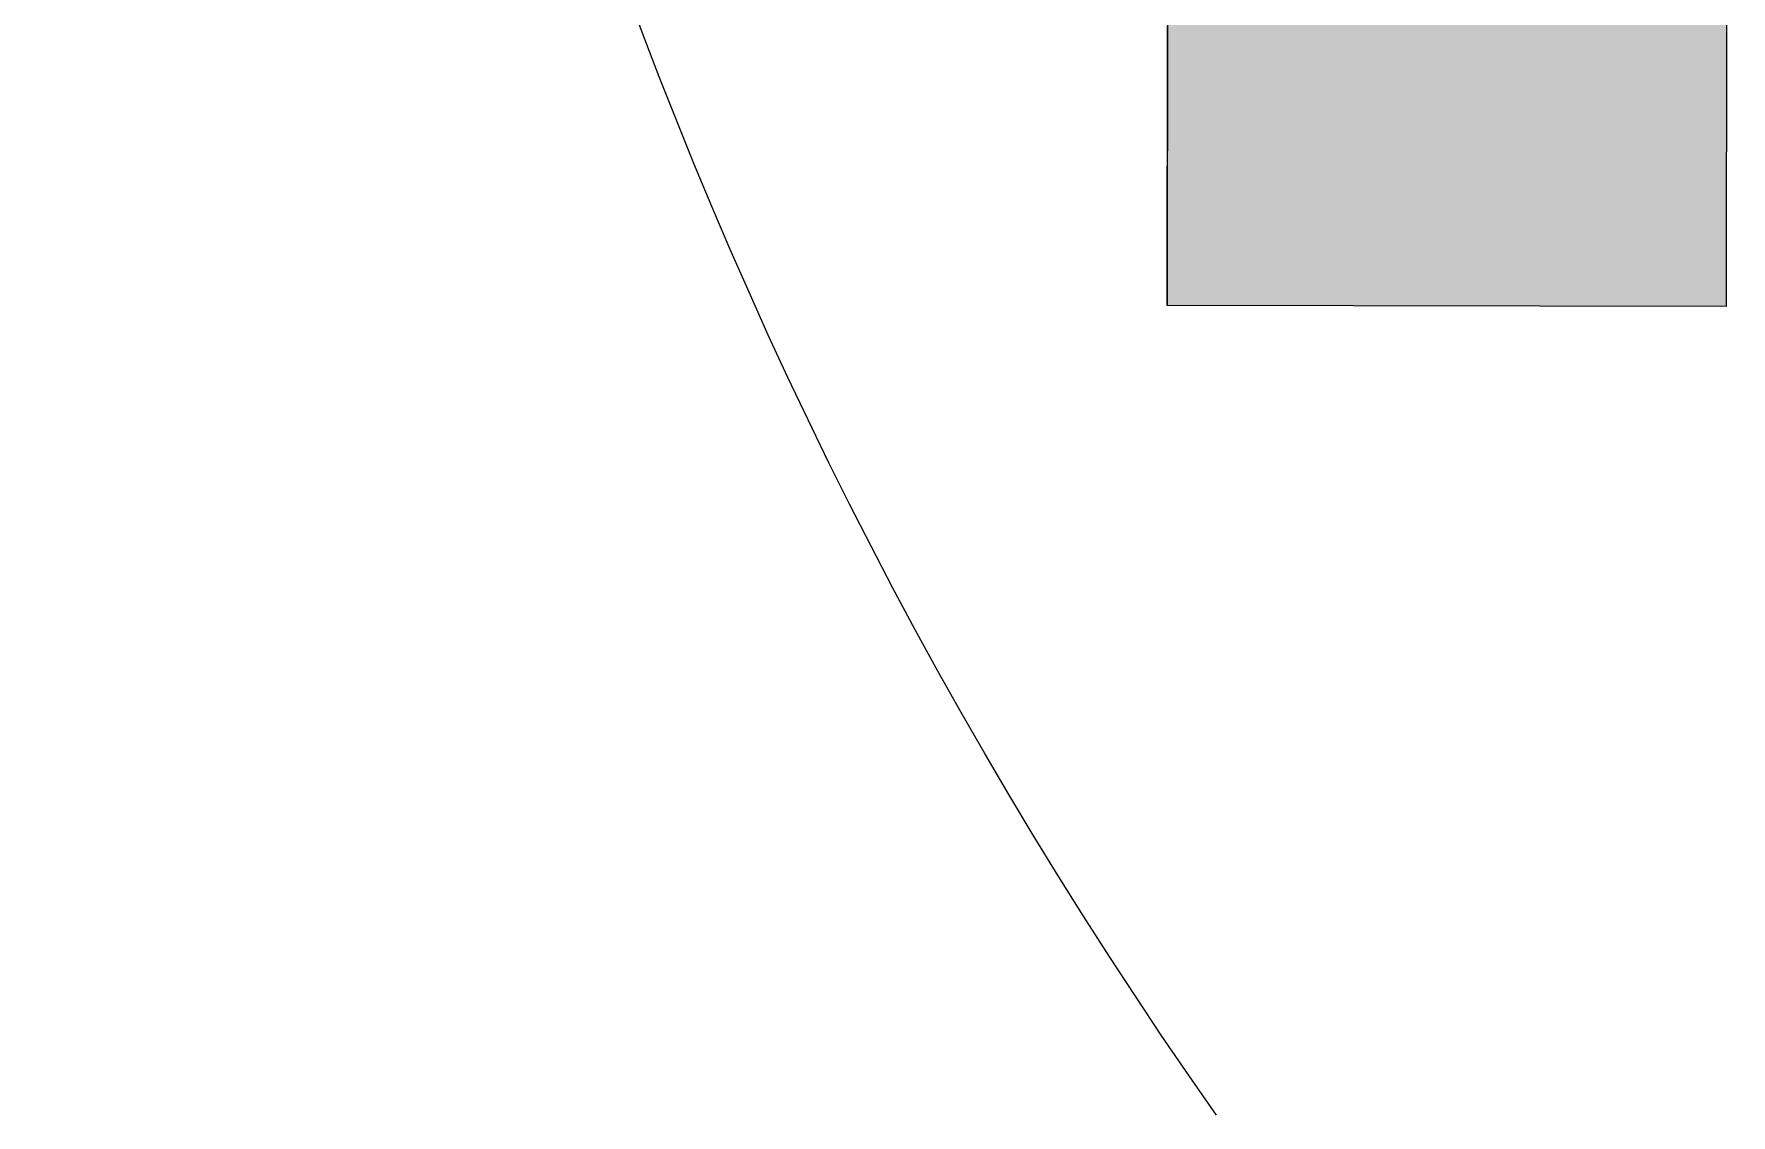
# Model space of a CAD drawing. Extents: x 9 to 378, y 7 to 556.
# Drawn here: x 217.16 to 226.38, y 270.98 to 276.86 of the extents above; entities that cross this region are included whole.
import ezdxf

# ---------------------------------------------------------------- set-up
doc = ezdxf.new("R2010")
doc.units = 0
doc.header["$MEASUREMENT"] = 0
doc.layers.get('0').update_dxf_attribs({"linetype": 'CONTINUOUS'})
doc.layers.add('FURNITURE', color=144, linetype='CONTINUOUS')
doc.layers.add('FURNTIURE', color=7, linetype='CONTINUOUS')

# ---------------------------------------------------------------- blocks, each defined once
blk = doc.blocks.new("50'X96'-G58")
at = {"layer": 'FURNTIURE', "color": 7, "linetype": 'CONTINUOUS'}
for p, q in [((1322.622, 882.474), (1322.622, 876.474)), ((1364.622, 882.474), (1322.622, 882.474)), ((1364.622, 876.474), (1322.622, 876.474)), ((1322.622, 876.474), (1325.622, 876.474))]:
    blk.add_line(p, q, dxfattribs=at)
at = {"layer": 'FURNTIURE', "color": 253, "linetype": 'CONTINUOUS'}
for points in [[(1322.622, 882.474), (1322.622, 876.474), (1325.622, 876.474)], [(1364.622, 882.474), (1322.622, 882.474), (1325.622, 876.474)]]:
    blk.add_solid(points, dxfattribs=at)
blk = doc.blocks.new("50'X96'-G57")
blk.add_blockref("50'X96'-G58", (0, 0))
blk = doc.blocks.new('A$C2B627B83')
at = {"layer": 'FURNTIURE', "color": 7, "linetype": 'CONTINUOUS'}
blk.add_arc((-17.913, 28.568), 38.971, 324.808, 35.3368, dxfattribs=at)
at = {"xscale": 0.7499999999999897, "yscale": 0.7499999999999897, "zscale": 0.7499999999999897, "rotation": 90.0724086965355}
blk.add_blockref("50'X96'-G57", (672.942, -978.51), dxfattribs=at)

msp = doc.modelspace()

# ---------------------------------------------------------------- block references
at = {"layer": 'FURNITURE', "ltscale": 15, "xscale": -0.6749999999956344, "yscale": 0.6749999999992724, "zscale": 0.675}
msp.add_blockref('A$C2B627B83', (232.9882, 266.86), dxfattribs=at)

doc.saveas('drawing.dxf')
